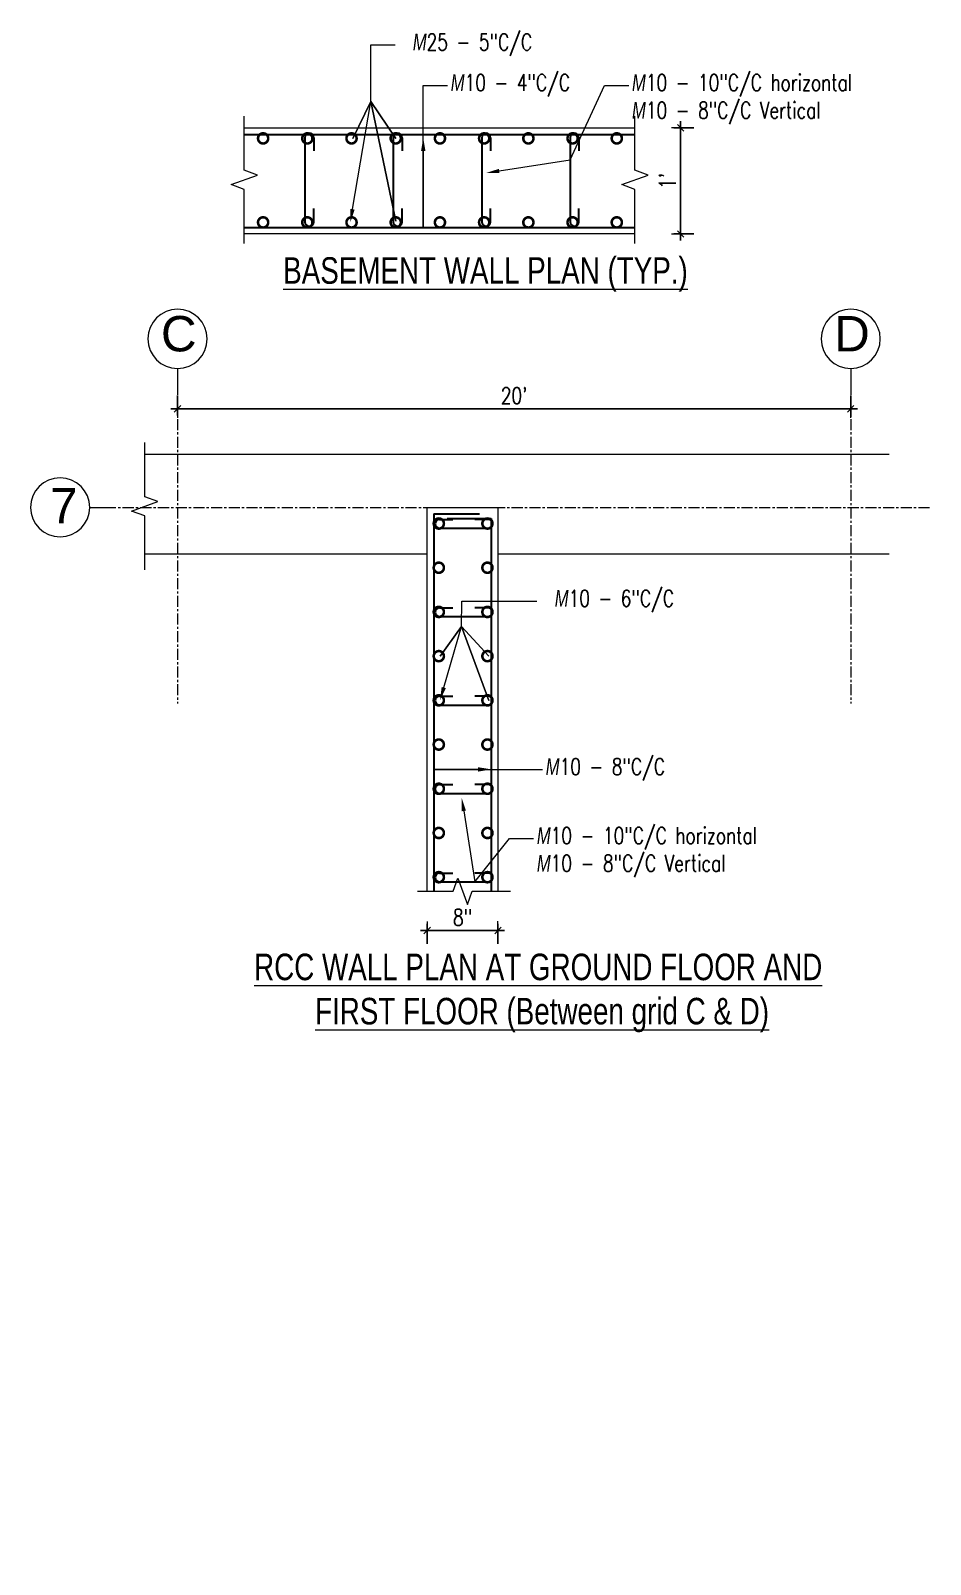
# Model space of a CAD drawing. Header units: inches. Extents: x 0 to 162649, y -36601 to -26324.
# Drawn here: x 140240.2 to 140341.9, y -30171.3 to -29997.8 of the extents above; entities that cross this region are included whole.
import ezdxf
from ezdxf import colors
from ezdxf.entities.mleader import LeaderData, LeaderLine
from ezdxf.enums import TextEntityAlignment as Align
from ezdxf.math import Vec2, Vec3

# ---------------------------------------------------------------- set-up
doc = ezdxf.new("R2010")
doc.units = ezdxf.units.IN
doc.header["$MEASUREMENT"] = 0
doc.linetypes.add('CENTER', pattern=[2, 1.25, -0.25, 0.25, -0.25])
for name, color, linetype, lineweight in [('CENTRE', 253, 'CENTER', 5), ('Dim', 1, 'Continuous', 13), ('Frame', 61, 'Continuous', 9), ('Grid', 9, 'Continuous', 13), ('Line', 31, 'Continuous', 5), ('Rein', 3, 'Continuous', 30), ('TEXT', 7, 'Continuous', 9), ('Title', 4, 'Continuous', 18)]:
    doc.layers.add(name, color=color, linetype=linetype, lineweight=lineweight)
doc.styles.add('Arial', font='arial.ttf', dxfattribs={"width": 0.8})
doc.styles.add('DIM', font='simplex.shx', dxfattribs={"width": 0.75})
doc.styles.add('S20', font='romans.shx', dxfattribs={"width": 0.75})
doc.styles.get("Standard").update_dxf_attribs({"font": 'arial.ttf'})
doc.dimstyles.new('d20', dxfattribs={"dimscale": 24, "dimtxt": 0.078125, "dimasz": 0.03125, "dimexe": 0.0625, "dimexo": 0.03125, "dimgap": 0.015625, "dimtad": 1, "dimtoh": 1, "dimdec": 0, "dimzin": 0, "dimdsep": 46, "dimlunit": 4, "dimtxsty": 'S20', "dimblk": 'OBLIQUE', "dimcen": 0.0625, "dimdle": 0.03125, "dimclrd": 256, "dimclre": 256, "dimclrt": 2, "dimadec": 0, "dimazin": 0, "dimtm": 1e-09, "dimtfac": 1, "dimtdec": 0, "dimtofl": 0, "dimtmove": 1, "dimatfit": 3, "dimfxl": 0.03125, "dimfxlon": 1, "dimtvp": 1, "dimfrac": 1, "dimtzin": 0, "dimarcsym": 0})

# ---------------------------------------------------------------- blocks, each defined once
blk = doc.blocks.new('_DotSmall')
at = {"color": 0, "linetype": 'ByBlock', "const_width": 0.5}
blk.add_lwpolyline([(-0.0625, 0, 1), (0.0625, 0, 1)], format="xyb", close=True, dxfattribs=at)
blk = doc.blocks.new('*U924')
at = {"layer": 'Rein', "xscale": 2.304, "yscale": 2.304, "zscale": 2.304}
blk.add_blockref('_DotSmall', (0, 0), dxfattribs=at)
blk = doc.blocks.new('*U925')
at = {"layer": 'Rein', "color": 0, "linetype": 'ByBlock', "lineweight": -2, "transparency": 16777216}
for p in [(0, 9.5), (5, 9.5), (10, 9.5), (15, 9.5), (20, 9.5), (25, 9.5), (30, 9.5), (35, 9.5), (40, 9.5), (0, 0), (5, 0), (10, 0), (15, 0), (20, 0), (25, 0), (30, 0), (35, 0), (40, 0)]:
    blk.add_blockref('*U924', p, dxfattribs=at)
blk = doc.blocks.new('_Oblique')
for p, q in [((-0.49, -0.49), (0.49, 0.49)), ((0, -1.37), (0, 1.38))]:
    blk.add_line(p, q)
blk = doc.blocks.new('*D964')
at = {"layer": 'Defpoints', "color": 0, "transparency": 16777216}
for p in [(140308.52, -30008.84), (140308.52, -30020.84), (140313.7, -30020.84)]:
    blk.add_point(p, dxfattribs=at)
at = {"layer": 'Dim', "lineweight": -2, "transparency": 16777216}
for p, q in [((140312.95, -30008.84), (140315.2, -30008.84)), ((140313.7, -30008.09), (140313.7, -30021.59)), ((140312.95, -30020.84), (140315.2, -30020.84))]:
    blk.add_line(p, q, dxfattribs=at)
at = {"layer": 'Dim', "lineweight": -2, "transparency": 16777216, "xscale": 0.75, "yscale": 0.75, "zscale": 0.75}
for p, rotation in [((140313.7, -30008.84), 90), ((140313.7, -30020.84), 270)]:
    blk.add_blockref('_Oblique', p, dxfattribs=dict(at, rotation=rotation))
at = {"layer": 'Dim', "color": 2, "transparency": 16777216, "insert": (140312.21, -30014.84), "char_height": 1.875, "attachment_point": 5, "rotation": 90, "style": 'S20'}
blk.add_mtext("1'", dxfattribs=at)
blk = doc.blocks.new('*U922')
at = {"layer": 'Rein', "xscale": 2.304, "yscale": 2.304, "zscale": 2.304}
blk.add_blockref('_DotSmall', (0, 0), dxfattribs=at)
blk = doc.blocks.new('*U923')
at = {"layer": 'Rein', "color": 0, "linetype": 'ByBlock', "lineweight": -2, "transparency": 16777216}
for p in [(0, 5.5), (5, 5.5), (10, 5.5), (15, 5.5), (20, 5.5), (25, 5.5), (30, 5.5), (35, 5.5), (40, 5.5), (0, 0), (5, 0), (10, 0), (15, 0), (20, 0), (25, 0), (30, 0), (35, 0), (40, 0)]:
    blk.add_blockref('*U922', p, dxfattribs=at)
blk = doc.blocks.new('*D965')
at = {"layer": 'Defpoints', "color": 0, "transparency": 16777216}
for p in [(140285.04, -30095.19), (140293.04, -30095.19), (140285.04, -30099.62)]:
    blk.add_point(p, dxfattribs=at)
at = {"layer": 'Dim', "lineweight": -2, "transparency": 16777216}
for p, q in [((140293.79, -30099.62), (140284.29, -30099.62)), ((140285.04, -30098.87), (140285.04, -30101.12)), ((140293.04, -30098.87), (140293.04, -30101.12))]:
    blk.add_line(p, q, dxfattribs=at)
at = {"layer": 'Dim', "lineweight": -2, "transparency": 16777216, "xscale": 0.75, "yscale": 0.75, "zscale": 0.75, "rotation": 180}
blk.add_blockref('_Oblique', (140285.04, -30099.62), dxfattribs=at)
at = {"layer": 'Dim', "lineweight": -2, "transparency": 16777216, "xscale": 0.75, "yscale": 0.75, "zscale": 0.75}
blk.add_blockref('_Oblique', (140293.04, -30099.62), dxfattribs=at)
at = {"layer": 'Dim', "color": 2, "transparency": 16777216, "insert": (140289.04, -30098.13), "char_height": 1.875, "attachment_point": 5, "style": 'S20'}
blk.add_mtext('8"', dxfattribs=at)
blk = doc.blocks.new('Grid_Ver')
at = {"lineweight": 5}
blk.add_line((0, 131), (0, 0), dxfattribs=at)
blk.add_circle((0, 385), 254, dxfattribs=at)
blk.add_attdef('A', text='', height=200).set_placement((2, 300), align=Align.CENTER)
blk = doc.blocks.new('*D966')
at = {"layer": 'Defpoints', "color": 0, "transparency": 16777216}
for p in [(140332.94, -30040.62), (140256.8, -30045.76), (140332.94, -30045.76)]:
    blk.add_point(p, dxfattribs=at)
at = {"layer": 'Dim', "lineweight": -2, "transparency": 16777216}
for p, q in [((140256.05, -30040.62), (140333.69, -30040.62)), ((140256.8, -30041.37), (140256.8, -30039.12)), ((140332.94, -30041.37), (140332.94, -30039.12))]:
    blk.add_line(p, q, dxfattribs=at)
at = {"layer": 'Dim', "lineweight": -2, "transparency": 16777216, "xscale": 0.75, "yscale": 0.75, "zscale": 0.75, "rotation": 180}
blk.add_blockref('_Oblique', (140256.8, -30040.62), dxfattribs=at)
at = {"layer": 'Dim', "lineweight": -2, "transparency": 16777216, "xscale": 0.75, "yscale": 0.75, "zscale": 0.75}
blk.add_blockref('_Oblique', (140332.94, -30040.62), dxfattribs=at)
at = {"layer": 'Dim', "color": 2, "transparency": 16777216, "insert": (140294.87, -30039.13), "char_height": 1.875, "attachment_point": 5, "style": 'S20'}
blk.add_mtext("20'", dxfattribs=at)

msp = doc.modelspace()

# ---------------------------------------------------------------- linework, layer by layer
at = {"layer": 'CENTRE'}
for p, q in [((140256.8, -30037.77), (140256.8, -30073.95)), ((140332.94, -30037.77), (140332.94, -30073.95)), ((140248.59, -30051.76), (140341.94, -30051.76))]:
    msp.add_line(p, q, dxfattribs=at)
at = {"layer": 'Frame'}
for p, q in [((140264.35, -30008.84), (140308.52, -30008.84)), ((140253.09, -30045.76), (140337.27, -30045.76)), ((140293.04, -30051.76), (140293.04, -30095.19)), ((140253.09, -30057.01), (140285.04, -30057.01)), ((140293.04, -30057.01), (140337.27, -30057.01))]:
    msp.add_line(p, q, dxfattribs=at)
for points in [[(140308.52, -30020.84), (140308.52, -30020.84), (140264.35, -30020.84)], [(140285.04, -30095.19), (140285.04, -30095.19), (140285.04, -30051.76), (140293.04, -30051.76)]]:
    msp.add_lwpolyline(points, dxfattribs=at)
at = {"layer": 'Line'}
for points in [[(140264.35, -30021.92), (140264.35, -30015.8), (140262.87, -30015.26), (140265.83, -30014.18), (140264.35, -30013.64), (140264.35, -30007.52)], [(140308.52, -30021.92), (140308.52, -30015.8), (140307.04, -30015.26), (140310.01, -30014.18), (140308.52, -30013.64), (140308.52, -30007.52)], [(140253.09, -30058.84), (140253.09, -30052.72), (140251.61, -30052.18), (140254.58, -30051.1), (140253.09, -30050.56), (140253.09, -30044.44)], [(140283.94, -30095.19), (140287.96, -30095.19), (140288.5, -30093.7), (140289.58, -30096.67), (140290.12, -30095.19), (140294.44, -30095.19)]]:
    msp.add_lwpolyline(points, dxfattribs=at)
at = {"layer": 'Rein'}
for p, q in [((140264.35, -30009.59), (140308.52, -30009.59)), ((140271.2, -30009.95), (140271.2, -30019.45)), ((140272.2, -30009.95), (140272.2, -30011.45)), ((140281.2, -30009.95), (140281.2, -30019.45)), ((140282.2, -30009.95), (140282.2, -30011.45)), ((140291.2, -30009.95), (140291.2, -30019.45)), ((140292.2, -30009.95), (140292.2, -30011.45)), ((140301.2, -30009.95), (140301.2, -30019.45)), ((140302.2, -30009.95), (140302.2, -30011.45)), ((140272.2, -30019.45), (140272.2, -30017.95)), ((140282.2, -30019.45), (140282.2, -30017.95)), ((140292.2, -30019.45), (140292.2, -30017.95)), ((140302.2, -30019.45), (140302.2, -30017.95)), ((140264.35, -30020.09), (140308.52, -30020.09)), ((140285.79, -30052.51), (140285.79, -30095.19)), ((140285.79, -30052.51), (140290.94, -30052.51)), ((140286.44, -30053.12), (140287.94, -30053.12)), ((140286.44, -30054.12), (140291.94, -30054.12)), ((140287.29, -30053.01), (140292.29, -30053.01)), ((140291.94, -30053.12), (140290.44, -30053.12)), ((140292.29, -30053.01), (140292.29, -30095.19)), ((140286.44, -30063.12), (140287.94, -30063.12)), ((140291.94, -30063.12), (140290.44, -30063.12)), ((140286.44, -30064.12), (140291.94, -30064.12)), ((140286.44, -30073.12), (140287.94, -30073.12)), ((140291.94, -30073.12), (140290.44, -30073.12)), ((140286.44, -30074.12), (140291.94, -30074.12)), ((140286.44, -30083.12), (140287.94, -30083.12)), ((140286.44, -30084.12), (140291.94, -30084.12)), ((140291.94, -30083.12), (140290.44, -30083.12)), ((140286.44, -30093.12), (140287.94, -30093.12)), ((140286.44, -30094.12), (140291.94, -30094.12)), ((140291.94, -30093.12), (140290.44, -30093.12))]:
    msp.add_line(p, q, dxfattribs=at)
for centre, start, end in [((140271.7, -30009.95), 0, 180), ((140281.7, -30009.95), 0, 180), ((140291.7, -30009.95), 0, 180), ((140301.7, -30009.95), 0, 180), ((140271.7, -30019.45), 180, 0), ((140281.7, -30019.45), 180, 0), ((140291.7, -30019.45), 180, 0), ((140301.7, -30019.45), 180, 0), ((140286.44, -30053.62), 90, 270), ((140291.94, -30053.62), 270, 90), ((140286.44, -30063.62), 90, 270), ((140291.94, -30063.62), 270, 90), ((140286.44, -30073.62), 90, 270), ((140291.94, -30073.62), 270, 90), ((140286.44, -30083.62), 90, 270), ((140291.94, -30083.62), 270, 90), ((140286.44, -30093.62), 90, 270), ((140291.94, -30093.62), 270, 90)]:
    msp.add_arc(centre, 0.5, start, end, dxfattribs=at)

# ---------------------------------------------------------------- block references
at = {"layer": 'Grid'}
ref = msp.add_blockref('Grid_Ver', (140256.8, -30037.77), dxfattribs=dict(at, xscale=-0.01316249999654247, yscale=0.01316249999654247, zscale=0.01316249999654247))
ref.add_attrib('A', 'C', dxfattribs={"layer": '0', "height": 4}).set_placement((140256.94, -30034.12), align=Align.CENTER)
ref = msp.add_blockref('Grid_Ver', (140332.94, -30037.77), dxfattribs=dict(at, xscale=-0.01316249999654247, yscale=0.01316249999654247, zscale=0.01316249999654247))
ref.add_attrib('A', 'D', dxfattribs={"layer": '0', "height": 4}).set_placement((140333.08, -30034.12), align=Align.CENTER)
ref = msp.add_blockref('Grid_Ver', (140248.59, -30051.76), dxfattribs=dict(at, xscale=-0.01316249999654247, yscale=0.01316249999654247, zscale=0.01316249999654247, rotation=90))
ref.add_attrib('A', '7', dxfattribs={"layer": '0', "height": 4}).set_placement((140243.95, -30053.58), align=Align.CENTER)
at = {"layer": 'Rein', "xscale": -1}
msp.add_blockref('*U925', (140306.48, -30019.53, 0.21), dxfattribs=at)
at = {"layer": 'Rein', "rotation": 270}
msp.add_blockref('*U923', (140286.35, -30053.59, 0.21), dxfattribs=at)

# ---------------------------------------------------------------- dimensions: what is measured, and where the dimension line sits
at = {"layer": 'Dim'}
dim = msp.add_linear_dim(base=(140313.7, -30020.84), p1=(140308.52, -30008.84), p2=(140308.52, -30020.84), angle=90, dimstyle='d20', dxfattribs=at)
dim.commit()
dim.dimension.update_dxf_attribs({"geometry": '*D964', "text_midpoint": (140312.21, -30014.84)})
dim = msp.add_linear_dim(base=(140332.94, -30040.62), p1=(140256.8, -30045.76), p2=(140332.94, -30045.76), text="20'", dimstyle='d20', dxfattribs=at)
dim.commit()
dim.dimension.update_dxf_attribs({"geometry": '*D966', "text_midpoint": (140294.87, -30039.13)})
dim = msp.add_linear_dim(base=(140285.04, -30099.62), p1=(140293.04, -30095.19), p2=(140285.04, -30095.19), dimstyle='d20', dxfattribs=at)
dim.commit()
dim.dimension.update_dxf_attribs({"geometry": '*D965', "text_midpoint": (140289.04, -30098.13)})

# ---------------------------------------------------------------- leaders
at = {"layer": 'TEXT'}
ml = msp.add_multileader_mtext('Standard', dxfattribs=at)
ml.set_content('{\\Fgothici|c0;M\\Fromans|c0;25 - 5"C/C}', color=256, style='DIM')
ml.set_leader_properties(color=1, linetype='ByLayer', lineweight=9)
ml.build(insert=Vec2(0, 0))
ml.multileader.update_dxf_attribs({"text_right_attachment_type": 2, "dogleg_length": 0.114, "arrow_head_size": 1.5, "scale": 24})
ctx = ml.context
ctx.base_point, ctx.scale, ctx.char_height, ctx.arrow_head_size, ctx.landing_gap_size, ctx.plane_origin = Vec3(140281.4, -29999.45, 0.21), 24, 1.875, 1.5, 0.375, Vec3(140279.59, -30013.84, 0.21)
ctx.right_attachment, ctx.text_align_type = 2, 2
notes = []
notes.append((ctx, [(0, (1, 1, 0), (140278.66, -29999.45, 0.21), (1, 0), 2.74, [(7, [(140276.34, -30019.53, 0.21), (140278.65, -30005.86, 0.21), (140276.63, -30010.03, 0.21), (140278.65, -30005.86, 0.21), (140281.48, -30010.03, 0.21), (140278.65, -30005.86, 0.21), (140281.48, -30019.39, 0.21), (140278.65, -30005.86, 0.21)], 0, [])])]))
ctx.mtext.insert, ctx.mtext.alignment, ctx.mtext.flow_direction = Vec3(140296.91, -29998.2, 0.21), 3, 5
ml = msp.add_multileader_mtext('Standard', dxfattribs=at)
ml.set_content('{\\Fgothici|c0;M\\Fromans|c0;10 - 4"C/C}', color=256, style='DIM')
ml.set_leader_properties(color=1, linetype='ByLayer', lineweight=9)
ml.build(insert=Vec2(0, 0))
ml.multileader.update_dxf_attribs({"text_right_attachment_type": 2, "dogleg_length": 0.25, "arrow_head_size": 1.5, "scale": 24})
ctx = ml.context
ctx.base_point, ctx.scale, ctx.char_height, ctx.arrow_head_size, ctx.landing_gap_size, ctx.plane_origin = Vec3(140287.33, -30004.03, 0.21), 24, 1.875, 1.5, 0.375, Vec3(140279.09, -30008.15, 0.21)
ctx.right_attachment = 2
notes.append((ctx, [(0, (1, 1, 0), (140284.59, -30004.03, 0.21), (1, 0), 2.74, [(0, [(140284.59, -30009.95, 0.21), (140284.59, -30020.09, 0.21)], 0, [])])]))
ctx.mtext.insert, ctx.mtext.flow_direction = Vec3(140287.7, -30002.78, 0.21), 5
ml = msp.add_multileader_mtext('Standard', dxfattribs=at)
ml.set_content('{\\Fgothici|c0;M\\Fromans|c0;10 - 10"C/C horizontal\\P\\Fgothici|c0;M\\Fromans|c0;10 - 8"C/C Vertical}', color=256, style='DIM')
ml.set_leader_properties(color=1, linetype='ByLayer', lineweight=9)
ml.build(insert=Vec2(0, 0))
ml.multileader.update_dxf_attribs({"text_right_attachment_type": 2, "dogleg_length": 0.25, "arrow_head_size": 1.5, "scale": 24})
ctx = ml.context
ctx.base_point, ctx.scale, ctx.char_height, ctx.arrow_head_size, ctx.landing_gap_size, ctx.plane_origin = Vec3(140307.83, -30004.03, 0.21), 24, 1.875, 1.5, 0.375, Vec3(140299.59, -30008.15, 0.21)
ctx.right_attachment = 2
notes.append((ctx, [(0, (1, 1, 0), (140305.09, -30004.03, 0.21), (1, 0), 2.74, [(0, [(140291.7, -30013.95, 0.21), (140301.2, -30012.45, 0.21)], 0, [])])]))
ctx.mtext.insert, ctx.mtext.flow_direction = Vec3(140308.2, -30002.78, 0.21), 5
ml = msp.add_multileader_mtext('Standard', dxfattribs=at)
ml.set_content('{\\Fgothici|c0;M\\Fromans|c0;10 - 6"C/C}', color=256, style='DIM')
ml.set_leader_properties(color=1, linetype='ByLayer', lineweight=9)
ml.build(insert=Vec2(0, 0))
ml.multileader.update_dxf_attribs({"text_right_attachment_type": 2, "dogleg_length": 0.114, "arrow_head_size": 1.5, "scale": 24})
ctx = ml.context
ctx.base_point, ctx.scale, ctx.char_height, ctx.arrow_head_size, ctx.landing_gap_size, ctx.plane_origin = Vec3(140297.45, -30062.37, 0.21), 24, 1.875, 1.5, 0.375, Vec3(140289.85, -30073.21, 0.21)
ctx.right_attachment, ctx.text_align_type = 2, 2
notes.append((ctx, [(0, (1, 1, 0), (140288.94, -30062.37, 0.21), (1, 0), 8.51, [(7, [(140286.49, -30073.59, 0.21), (140288.92, -30065.23, 0.21), (140286.49, -30068.59, 0.21), (140288.92, -30065.23, 0.21), (140291.99, -30068.59, 0.21), (140288.92, -30065.23, 0.21), (140291.99, -30073.59, 0.21), (140288.92, -30065.23, 0.21)], 0, [])])]))
ctx.mtext.insert, ctx.mtext.alignment, ctx.mtext.flow_direction = Vec3(140312.96, -30061.12, 0.21), 3, 5
ml = msp.add_multileader_mtext('Standard', dxfattribs=at)
ml.set_content('{\\Fgothici|c0;M\\Fromans|c0;10 - 8"C/C}', color=256, style='DIM')
ml.set_leader_properties(color=1, linetype='ByLayer', lineweight=9)
ml.build(insert=Vec2(0, 0))
ml.multileader.update_dxf_attribs({"text_right_attachment_type": 2, "dogleg_length": 0.25, "arrow_head_size": 1.5, "scale": 24})
ctx = ml.context
ctx.base_point, ctx.scale, ctx.char_height, ctx.arrow_head_size, ctx.landing_gap_size, ctx.plane_origin = Vec3(140298.06, -30081.4, 0.21), 24, 1.875, 1.5, 0.375, Vec3(140295.36, -30085.52, 0.21)
ctx.right_attachment = 2
notes.append((ctx, [(0, (1, 1, 0), (140295.33, -30081.4, 0.21), (1, 0), 2.74, [(0, [(140292.29, -30081.4, 0.21), (140285.79, -30081.4, 0.21)], 0, [])])]))
ctx.mtext.insert, ctx.mtext.flow_direction = Vec3(140298.44, -30080.15, 0.21), 5
ml = msp.add_multileader_mtext('Standard', dxfattribs=at)
ml.set_content('{\\Fgothici|c0;M\\Fromans|c0;10 - 10"C/C horizontal\\P\\Fgothici|c0;M\\Fromans|c0;10 - 8"C/C Vertical}', color=256, style='DIM')
ml.set_leader_properties(color=1, linetype='ByLayer', lineweight=9)
ml.build(insert=Vec2(0, 0))
ml.multileader.update_dxf_attribs({"text_right_attachment_type": 2, "dogleg_length": 0.25, "arrow_head_size": 1.5, "scale": 24})
ctx = ml.context
ctx.base_point, ctx.scale, ctx.char_height, ctx.arrow_head_size, ctx.landing_gap_size, ctx.plane_origin = Vec3(140297.07, -30089.2, 0.21), 24, 1.875, 1.5, 0.375, Vec3(140288.84, -30093.32, 0.21)
ctx.right_attachment = 2
notes.append((ctx, [(0, (1, 1, 0), (140294.33, -30089.2, 0.21), (1, 0), 2.74, [(0, [(140288.94, -30084.62, 0.21), (140290.44, -30094.12, 0.21)], 0, [])])]))
ctx.mtext.insert, ctx.mtext.flow_direction = Vec3(140297.44, -30087.95, 0.21), 5
at = {"layer": 'Title'}
ml = msp.add_multileader_mtext('Standard', dxfattribs=at)
ml.set_content('{\\W0.75;\\LBASEMENT WALL PLAN (TYP.)}', color=256, style='Arial')
ml.set_leader_properties(color=1, linetype='ByLayer', lineweight=9)
ml.build(insert=Vec2(0, 0))
ml.multileader.update_dxf_attribs({"leader_type": 0, "has_dogleg": 0, "text_left_attachment_type": 5, "text_right_attachment_type": 5, "dogleg_length": 0, "arrow_head_size": 1.12, "scale": 24})
ctx = ml.context
ctx.base_point, ctx.scale, ctx.char_height, ctx.arrow_head_size, ctx.landing_gap_size, ctx.plane_origin = Vec3(140268.92, -30027.4), 24, 3, 1.12, 0, Vec3(140278.31, -30042.6)
ctx.left_attachment, ctx.right_attachment, ctx.text_align_type = 5, 5, 1
notes.append((ctx, [(0, (1, 1, 0), (140268.92, -30027.4), (1, 0), 0, [(0, [(140268.92, -30038.26)], 0, [])])]))
ctx.mtext.insert, ctx.mtext.alignment, ctx.mtext.flow_direction = Vec3(140291.63, -30023.47), 2, 5
ml = msp.add_multileader_mtext('Standard', dxfattribs=at)
ml.set_content('{\\W0.75;\\LRCC WALL PLAN AT GROUND FLOOR AND\\P FIRST FLOOR (Between grid C & D)}', color=256, style='Arial')
ml.set_leader_properties(color=1, linetype='ByLayer', lineweight=9)
ml.build(insert=Vec2(0, 0))
ml.multileader.update_dxf_attribs({"leader_type": 0, "has_dogleg": 0, "text_left_attachment_type": 5, "text_right_attachment_type": 5, "dogleg_length": 0, "arrow_head_size": 1.12, "scale": 24})
ctx = ml.context
ctx.base_point, ctx.scale, ctx.char_height, ctx.arrow_head_size, ctx.landing_gap_size, ctx.plane_origin = Vec3(140265.66, -30111.23), 24, 3, 1.12, 0, Vec3(140275.05, -30126.43)
ctx.left_attachment, ctx.right_attachment, ctx.text_align_type = 5, 5, 1
notes.append((ctx, [(0, (1, 1, 0), (140265.66, -30111.23), (1, 0), 0, [(0, [(140265.66, -30122.09)], 0, [])])]))
ctx.mtext.insert, ctx.mtext.alignment, ctx.mtext.flow_direction = Vec3(140297.59, -30102.24), 2, 5
for ctx, leaders in notes:
    for number, flags, end, landing, length, lines in leaders:
        leader = LeaderData()
        leader.index, (leader.has_last_leader_line, leader.has_dogleg_vector, leader.attachment_direction) = number, flags
        leader.last_leader_point, leader.dogleg_vector, leader.dogleg_length = Vec3(end), Vec3(landing), length
        for number, points, colour, breaks in lines:
            line = LeaderLine()
            line.index, line.vertices, line.color, line.breaks = number, Vec3.list(points), colors.encode_raw_color(colour), breaks
            leader.lines.append(line)
        ctx.leaders.append(leader)

doc.saveas('drawing.dxf')
